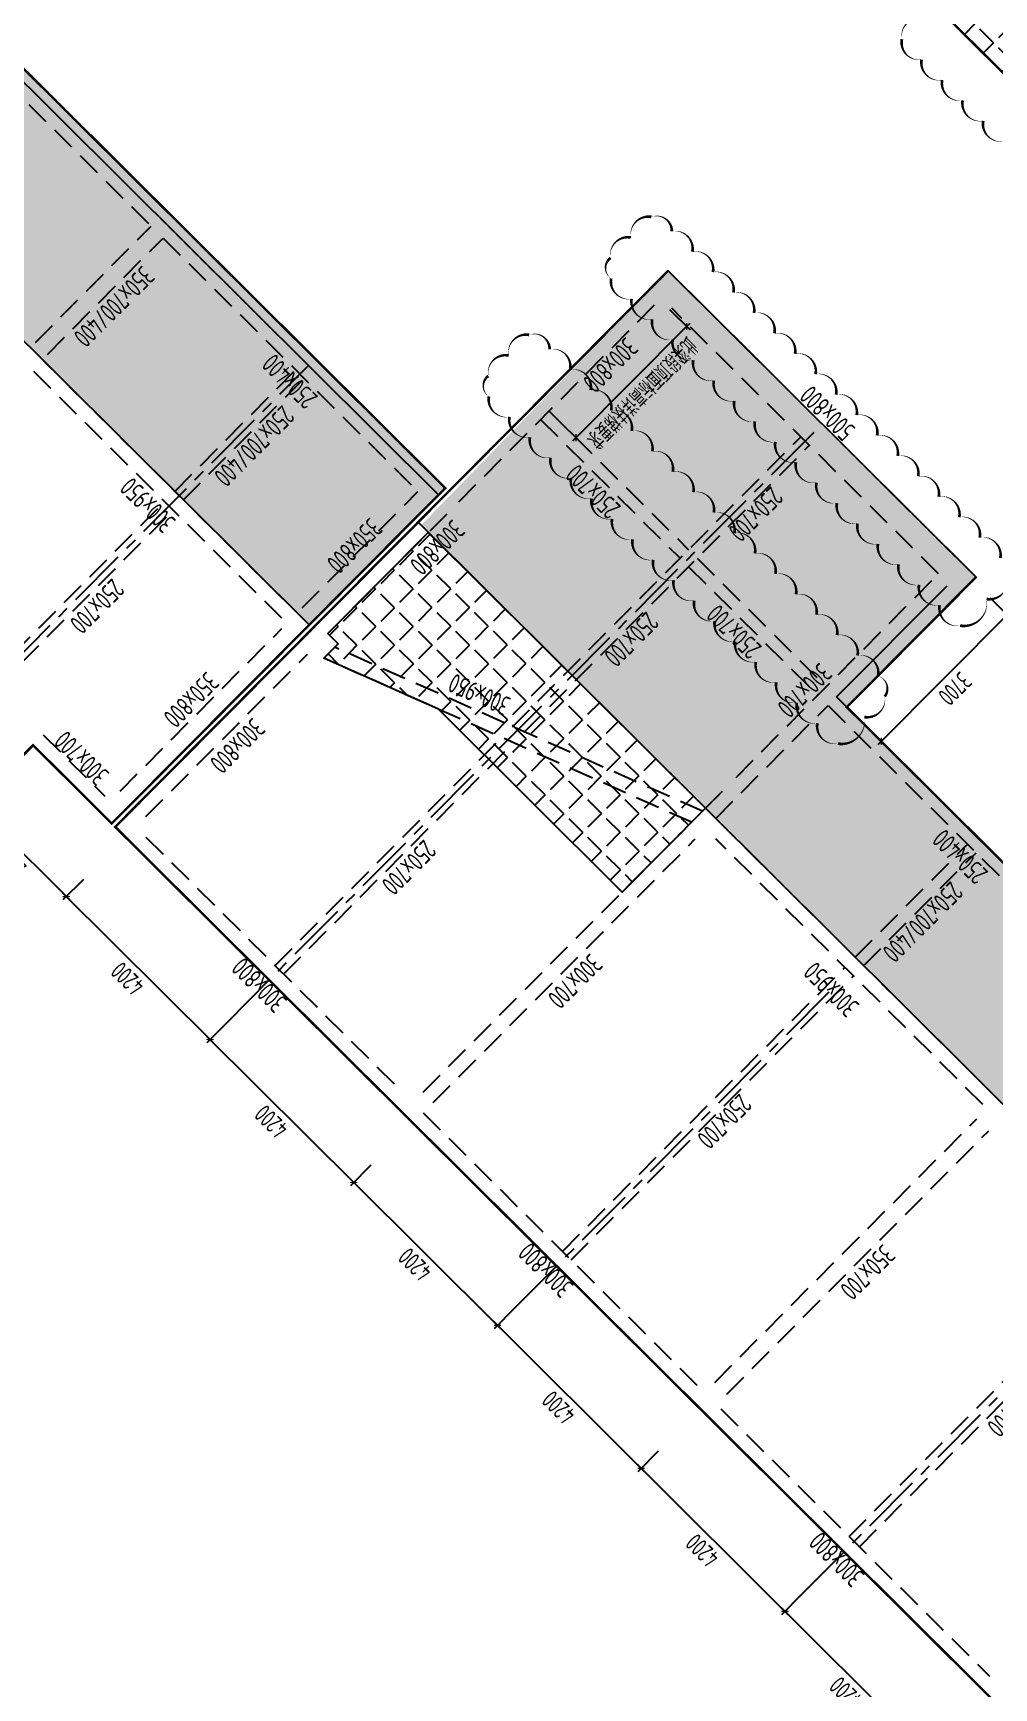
# Model space of a CAD drawing. Extents: x 517450926 to 520131079, y 3499134486 to 3500888201.
# Drawn here: x 518675683 to 518695594, y 3500102672 to 3500136957 of the extents above; entities that cross this region are included whole.
import ezdxf
from ezdxf.enums import TextEntityAlignment as Align

# ---------------------------------------------------------------- set-up
doc = ezdxf.new("R2010")
doc.units = 0
doc.header["$LTSCALE"] = 1000
doc.header["$MEASUREMENT"] = 0
doc.linetypes.add('CENTER', pattern=[2, 1.25, -0.25, 0.25, -0.25])
doc.linetypes.add('DASHED', pattern=[0.75, 0.5, -0.25])
doc.layers.get('0').update_dxf_attribs({"linetype": 'CONTINUOUS'})
doc.layers.get('Defpoints').update_dxf_attribs({"color": 2, "linetype": 'CONTINUOUS'})
doc.layers.add('0_修订云线', color=1, linetype='CONTINUOUS', plot=False)
for name, color, linetype in [('S_AXIS', 8, 'CENTER'), ('S_AXIS_DIMS', 3, 'CONTINUOUS'), ('S_BEAM', 4, 'DASHED'), ('S_BEAM_SECD_TEXT_HORZ', 9, 'CONTINUOUS'), ('S_BEAM_TEXT_HORZ', 7, 'CONTINUOUS'), ('S_BEAM_TEXT_VERT', 41, 'CONTINUOUS'), ('S_FLOR_ENHN', 91, 'DASHED'), ('S_PLAN_HACH', 254, 'CONTINUOUS')]:
    doc.layers.add(name, color=color, linetype=linetype)
doc.styles.add('TH-STYLE3', font='tssdeng.shx', dxfattribs={"width": 0.7, "bigfont": 'tssdchn.shx'})
doc.styles.add('样式 1', font='Tssdeng.shx', dxfattribs={"width": 0.7, "bigfont": 'Tssdchn.shx'})
doc.dimstyles.new('TSSD_100_100', dxfattribs={"dimtxt": 375, "dimasz": 100, "dimexe": 100, "dimexo": 0, "dimgap": 125, "dimtad": 1, "dimdec": 1, "dimdsep": 46, "dimtxsty": 'TH-STYLE3', "dimblk": 'ARCHTICK', "dimcen": -100, "dimdle": 100, "dimclrt": 7, "dimadec": 0, "dimazin": 0, "dimtfac": 1, "dimtdec": 1, "dimtix": 1, "dimtmove": 2, "dimatfit": 3, "dimldrblk": 'ARCHTICK', "dimfxl": 0, "dimtolj": 1, "dimtzin": 0, "dimarcsym": 0})
pattern_1 = [(135.1573, (518630193.4, 3500156019.2), (-387.8396, -389.975), [400, -150]), (225.1573, (518630193.4, 3500156019.2), (389.975, -387.8396), [400, -150])]

# ---------------------------------------------------------------- blocks, each defined once
blk = doc.blocks.new('_ArchTick')
at = {"color": 0, "const_width": 0.25}
blk.add_lwpolyline([(-0.53, -0.53), (0.53, 0.53)], dxfattribs=at)
blk = doc.blocks.new('*D77')
at = {"layer": 'Defpoints', "color": 0, "linetype": 'ByBlock', "transparency": 16777216}
for p in [(518691764, 3500104763), (518691262, 3500104259), (518694742, 3500101802)]:
    blk.add_point(p, dxfattribs=at)
at = {"layer": 'S_AXIS_DIMS', "color": 0, "linetype": 'ByBlock', "lineweight": -2, "transparency": 16777216}
for p, q in [((518691615, 3500104614), (518691192, 3500104188)), ((518694311, 3500101227), (518691191, 3500104330)), ((518694593, 3500101652), (518694170, 3500101226))]:
    blk.add_line(p, q, dxfattribs=at)
at = {"layer": 'S_AXIS_DIMS', "color": 0, "linetype": 'ByBlock', "lineweight": -2, "transparency": 16777216, "xscale": 100, "yscale": 100, "zscale": 100}
for p, rotation in [((518691262, 3500104259), 135.1572922653654), ((518694240, 3500101297), 315.1572922653654)]:
    blk.add_blockref('_ArchTick', p, dxfattribs=dict(at, rotation=rotation))
at = {"layer": 'S_AXIS_DIMS', "color": 7, "linetype": 'ByBlock', "transparency": 16777216, "insert": (518692531, 3500102557), "char_height": 375, "attachment_point": 5, "rotation": 135.1573, "style": 'TH-STYLE3'}
blk.add_mtext('\\A1;4200', dxfattribs=at)
blk = doc.blocks.new('*D78')
at = {"layer": 'Defpoints', "color": 0, "linetype": 'ByBlock', "transparency": 16777216}
for p in [(518688786, 3500107725), (518688284, 3500107221), (518691764, 3500104763)]:
    blk.add_point(p, dxfattribs=at)
at = {"layer": 'S_AXIS_DIMS', "color": 0, "linetype": 'ByBlock', "lineweight": -2, "transparency": 16777216}
for p, q in [((518688637, 3500107575), (518688214, 3500107150)), ((518691333, 3500104188), (518688213, 3500107291)), ((518691615, 3500104614), (518691192, 3500104188))]:
    blk.add_line(p, q, dxfattribs=at)
at = {"layer": 'S_AXIS_DIMS', "color": 0, "linetype": 'ByBlock', "lineweight": -2, "transparency": 16777216, "xscale": 100, "yscale": 100, "zscale": 100}
for p, rotation in [((518688284, 3500107221), 135.1572922653654), ((518691262, 3500104259), 315.1572922653654)]:
    blk.add_blockref('_ArchTick', p, dxfattribs=dict(at, rotation=rotation))
at = {"layer": 'S_AXIS_DIMS', "color": 7, "linetype": 'ByBlock', "transparency": 16777216, "insert": (518689553, 3500105518), "char_height": 375, "attachment_point": 5, "rotation": 135.1573, "style": 'TH-STYLE3'}
blk.add_mtext('\\A1;4200', dxfattribs=at)
blk = doc.blocks.new('*D79')
at = {"layer": 'Defpoints', "color": 0, "linetype": 'ByBlock', "transparency": 16777216}
for p in [(518685808, 3500110687), (518685306, 3500110182), (518688786, 3500107725)]:
    blk.add_point(p, dxfattribs=at)
at = {"layer": 'S_AXIS_DIMS', "color": 0, "linetype": 'ByBlock', "lineweight": -2, "transparency": 16777216}
for p, q in [((518685659, 3500110537), (518685236, 3500110111)), ((518688355, 3500107150), (518685235, 3500110253)), ((518688637, 3500107575), (518688214, 3500107150))]:
    blk.add_line(p, q, dxfattribs=at)
at = {"layer": 'S_AXIS_DIMS', "color": 0, "linetype": 'ByBlock', "lineweight": -2, "transparency": 16777216, "xscale": 100, "yscale": 100, "zscale": 100}
for p, rotation in [((518685306, 3500110182), 135.1572922653654), ((518688284, 3500107221), 315.1572922653654)]:
    blk.add_blockref('_ArchTick', p, dxfattribs=dict(at, rotation=rotation))
at = {"layer": 'S_AXIS_DIMS', "color": 7, "linetype": 'ByBlock', "transparency": 16777216, "insert": (518686575, 3500108480), "char_height": 375, "attachment_point": 5, "rotation": 135.1573, "style": 'TH-STYLE3'}
blk.add_mtext('\\A1;4200', dxfattribs=at)
blk = doc.blocks.new('*D80')
at = {"layer": 'Defpoints', "color": 0, "linetype": 'ByBlock', "transparency": 16777216}
for p in [(518682830, 3500113649), (518682328, 3500113144), (518685808, 3500110687)]:
    blk.add_point(p, dxfattribs=at)
at = {"layer": 'S_AXIS_DIMS', "color": 0, "linetype": 'ByBlock', "lineweight": -2, "transparency": 16777216}
for p, q in [((518682681, 3500113499), (518682258, 3500113073)), ((518685377, 3500110112), (518682257, 3500113215)), ((518685659, 3500110537), (518685236, 3500110111))]:
    blk.add_line(p, q, dxfattribs=at)
at = {"layer": 'S_AXIS_DIMS', "color": 0, "linetype": 'ByBlock', "lineweight": -2, "transparency": 16777216, "xscale": 100, "yscale": 100, "zscale": 100}
for p, rotation in [((518682328, 3500113144), 135.1572922653654), ((518685306, 3500110182), 315.1572922653654)]:
    blk.add_blockref('_ArchTick', p, dxfattribs=dict(at, rotation=rotation))
at = {"layer": 'S_AXIS_DIMS', "color": 7, "linetype": 'ByBlock', "transparency": 16777216, "insert": (518683597, 3500111442), "char_height": 375, "attachment_point": 5, "rotation": 135.1573, "style": 'TH-STYLE3'}
blk.add_mtext('\\A1;4200', dxfattribs=at)
blk = doc.blocks.new('*D81')
at = {"layer": 'Defpoints', "color": 0, "linetype": 'ByBlock', "transparency": 16777216}
for p in [(518679852, 3500116610), (518679350, 3500116106), (518682830, 3500113649)]:
    blk.add_point(p, dxfattribs=at)
at = {"layer": 'S_AXIS_DIMS', "color": 0, "linetype": 'ByBlock', "lineweight": -2, "transparency": 16777216}
for p, q in [((518679703, 3500116460), (518679280, 3500116035)), ((518682399, 3500113074), (518679279, 3500116176)), ((518682681, 3500113499), (518682258, 3500113073))]:
    blk.add_line(p, q, dxfattribs=at)
at = {"layer": 'S_AXIS_DIMS', "color": 0, "linetype": 'ByBlock', "lineweight": -2, "transparency": 16777216, "xscale": 100, "yscale": 100, "zscale": 100}
for p, rotation in [((518679350, 3500116106), 135.1572922653654), ((518682328, 3500113144), 315.1572922653654)]:
    blk.add_blockref('_ArchTick', p, dxfattribs=dict(at, rotation=rotation))
at = {"layer": 'S_AXIS_DIMS', "color": 7, "linetype": 'ByBlock', "transparency": 16777216, "insert": (518680619, 3500114403), "char_height": 375, "attachment_point": 5, "rotation": 135.1573, "style": 'TH-STYLE3'}
blk.add_mtext('\\A1;4200', dxfattribs=at)
blk = doc.blocks.new('*D82')
at = {"layer": 'Defpoints', "color": 0, "linetype": 'ByBlock', "transparency": 16777216}
for p in [(518676874, 3500119572), (518676372, 3500119067), (518679852, 3500116610)]:
    blk.add_point(p, dxfattribs=at)
at = {"layer": 'S_AXIS_DIMS', "color": 0, "linetype": 'ByBlock', "lineweight": -2, "transparency": 16777216}
for p, q in [((518676725, 3500119422), (518676302, 3500118997)), ((518679421, 3500116035), (518676301, 3500119138)), ((518679703, 3500116460), (518679280, 3500116035))]:
    blk.add_line(p, q, dxfattribs=at)
at = {"layer": 'S_AXIS_DIMS', "color": 0, "linetype": 'ByBlock', "lineweight": -2, "transparency": 16777216, "xscale": 100, "yscale": 100, "zscale": 100}
for p, rotation in [((518676372, 3500119067), 135.1572922653654), ((518679350, 3500116106), 315.1572922653654)]:
    blk.add_blockref('_ArchTick', p, dxfattribs=dict(at, rotation=rotation))
at = {"layer": 'S_AXIS_DIMS', "color": 7, "linetype": 'ByBlock', "transparency": 16777216, "insert": (518677641, 3500117365), "char_height": 375, "attachment_point": 5, "rotation": 135.1573, "style": 'TH-STYLE3'}
blk.add_mtext('\\A1;4200', dxfattribs=at)
blk = doc.blocks.new('*D83')
at = {"layer": 'Defpoints', "color": 0, "linetype": 'ByBlock', "transparency": 16777216}
for p in [(518674960, 3500121476), (518674458, 3500120971), (518676874, 3500119572)]:
    blk.add_point(p, dxfattribs=at)
at = {"layer": 'S_AXIS_DIMS', "color": 0, "linetype": 'ByBlock', "lineweight": -2, "transparency": 16777216}
for p, q in [((518674811, 3500121326), (518674387, 3500120900)), ((518676443, 3500118997), (518674387, 3500121042)), ((518676725, 3500119422), (518676302, 3500118997))]:
    blk.add_line(p, q, dxfattribs=at)
at = {"layer": 'S_AXIS_DIMS', "color": 0, "linetype": 'ByBlock', "lineweight": -2, "transparency": 16777216, "xscale": 100, "yscale": 100, "zscale": 100}
for p, rotation in [((518674458, 3500120971), 135.1572922653654), ((518676372, 3500119067), 315.1572922653654)]:
    blk.add_blockref('_ArchTick', p, dxfattribs=dict(at, rotation=rotation))
at = {"layer": 'S_AXIS_DIMS', "color": 7, "linetype": 'ByBlock', "transparency": 16777216, "insert": (518675195, 3500119798), "char_height": 375, "attachment_point": 5, "rotation": 135.1573, "style": 'TH-STYLE3'}
blk.add_mtext('\\A1;2700', dxfattribs=at)
blk = doc.blocks.new('*D258')
at = {"layer": 'Defpoints', "color": 0, "transparency": 16777216}
for p in [(518695154, 3500125615), (518692545, 3500122992), (518693260, 3500122281)]:
    blk.add_point(p, dxfattribs=at)
at = {"layer": 'S_AXIS_DIMS', "color": 0, "lineweight": -2, "transparency": 16777216}
for p, q in [((518695515, 3500125257), (518695940, 3500124834)), ((518695940, 3500124975), (518693189, 3500122210)), ((518692905, 3500122633), (518693331, 3500122210))]:
    blk.add_line(p, q, dxfattribs=at)
at = {"layer": 'S_AXIS_DIMS', "color": 0, "lineweight": -2, "transparency": 16777216, "xscale": 100, "yscale": 100, "zscale": 100}
for p, rotation in [((518695869, 3500124904), 45.15729226536535), ((518693260, 3500122281), 225.1572922653654)]:
    blk.add_blockref('_ArchTick', p, dxfattribs=dict(at, rotation=rotation))
at = {"layer": 'S_AXIS_DIMS', "color": 7, "transparency": 16777216, "insert": (518694786, 3500123372), "char_height": 375, "attachment_point": 5, "rotation": 225.1573, "style": 'TH-STYLE3'}
blk.add_mtext('\\A1;3700', dxfattribs=at)
blk = doc.blocks.new('*D267')
at = {"layer": 'Defpoints', "color": 0, "transparency": 16777216}
for p in [(518669878, 3500184742), (518719672, 3500134322), (518720742, 3500133901), (518715548, 3500127828), (518751217, 3500103849)]:
    blk.add_point(p, dxfattribs=at)
at = {"layer": 'S_AXIS_DIMS', "color": 0, "lineweight": -2, "transparency": 16777216}
blk.add_arc((518720860, 3500134039), 1222, 135.1573, 229.4593, dxfattribs=at)
at = {"layer": 'S_AXIS_DIMS', "color": 0, "lineweight": -2, "transparency": 16777216, "xscale": 100, "yscale": 100, "zscale": 100}
for p, rotation in [((518719994, 3500134901), 45.15729226451204), ((518720066, 3500133111), 319.4592519570663)]:
    blk.add_blockref('_ArchTick', p, dxfattribs=dict(at, rotation=rotation))
at = {"layer": 'S_AXIS_DIMS', "color": 7, "transparency": 16777216, "insert": (518719327, 3500133977), "char_height": 375, "attachment_point": 5, "rotation": 92.3083, "style": 'TH-STYLE3'}
blk.add_mtext('\\A1;94°', dxfattribs=at)
blk = doc.blocks.new('*D269')
at = {"layer": 'Defpoints', "color": 0, "transparency": 16777216}
for p in [(518669878, 3500184742), (518695991, 3500158014), (518696924, 3500157601, 0), (518691015, 3500152120, 0), (518751217, 3500103849)]:
    blk.add_point(p, dxfattribs=at)
at = {"layer": 'S_AXIS_DIMS', "color": 0, "lineweight": -2, "transparency": 16777216}
blk.add_arc((518697051, 3500157718), 1100, 135.1573, 222.8453, dxfattribs=at)
at = {"layer": 'S_AXIS_DIMS', "color": 0, "lineweight": -2, "transparency": 16777216, "xscale": 100, "yscale": 100, "zscale": 100}
for p, rotation in [((518696271, 3500158494), 45.15729226459322), ((518696244, 3500156970), 312.8453472691643)]:
    blk.add_blockref('_ArchTick', p, dxfattribs=dict(at, rotation=rotation))
at = {"layer": 'S_AXIS_DIMS', "color": 7, "transparency": 16777216, "insert": (518695638, 3500157743), "char_height": 375, "attachment_point": 5, "rotation": 89.0013, "style": 'TH-STYLE3'}
blk.add_mtext('\\A1;88°', dxfattribs=at)
blk = doc.blocks.new('*D398')
at = {"layer": 'Defpoints', "color": 0, "transparency": 16777216}
for p in [(518688668, 3500131431), (518689225, 3500130877), (518686376, 3500129127)]:
    blk.add_point(p, dxfattribs=at)
at = {"layer": 'S_AXIS_DIMS', "color": 0, "lineweight": -2, "transparency": 16777216}
for p, q in [((518688871, 3500131230), (518689296, 3500130807)), ((518686933, 3500128573), (518689225, 3500130877)), ((518689225, 3500130877), (518689296, 3500130948)), ((518686579, 3500128925), (518687004, 3500128502)), ((518686933, 3500128573), (518686863, 3500128502))]:
    blk.add_line(p, q, dxfattribs=at)
at = {"layer": 'S_AXIS_DIMS', "color": 0, "lineweight": -2, "transparency": 16777216, "xscale": 100, "yscale": 100, "zscale": 100}
for p, rotation in [((518689225, 3500130877), 225.1572922659514), ((518686933, 3500128573), 45.15729226595135)]:
    blk.add_blockref('_ArchTick', p, dxfattribs=dict(at, rotation=rotation))
at = {"layer": 'S_AXIS_DIMS', "color": 7, "transparency": 16777216, "insert": (518688301, 3500129504), "char_height": 375, "attachment_point": 5, "rotation": 225.1573, "style": 'TH-STYLE3'}
blk.add_mtext('\\A1;此梁段顶面标高详扶梯要求', dxfattribs=at)

msp = doc.modelspace()

# ---------------------------------------------------------------- hatches: boundary and pattern name
at = {"layer": 'S_PLAN_HACH', "transparency": 33554559}
h = msp.add_hatch(dxfattribs=at)
h.set_pattern_fill('ANGLE', color=256, scale=2000)
h.set_pattern_definition(pattern_1)
h.paths.add_polyline_path([(518681403.4221, 3500124693.4206), (518684224.0737, 3500127529.6019), (518633793.2259, 3500177684.3146), (518630972.5743, 3500174848.1334)])
h = msp.add_hatch(dxfattribs=at)
h.set_pattern_fill('ANGLE', color=256, scale=2000)
h.set_pattern_definition(pattern_1)
h.paths.add_polyline_path([(518694733.5167, 3500137175.1335), (518700476.7838, 3500131463.3139), (518714738.7119, 3500145803.7634), (518708995.4449, 3500151515.5831)])
h = msp.add_hatch(dxfattribs=at)
h.set_pattern_fill('ANGLE', color=256, scale=2000)
h.set_pattern_definition(pattern_1)
h.paths.add_polyline_path([(518719756.4104, 3500090922.5108), (518720969.2906, 3500092142.0687), (518720360.9297, 3500092747.0985), (518722550.4606, 3500094948.6842), (518716842.6458, 3500100625.2457), (518715943.5631, 3500099721.213), (518692545.0679, 3500122991.5894), (518695224.6869, 3500125685.9616), (518688843.2791, 3500132032.4279), (518683722.7743, 3500126758.8441), (518689678.7549, 3500120835.4756), (518689616.3123, 3500120897.5763)])
h = msp.add_hatch(dxfattribs=at)
h.set_pattern_fill('ANGLE', color=256, scale=2000)
h.set_pattern_definition(pattern_1)
h.paths.add_polyline_path([(518689616.3123, 3500120897.5763), (518687888.6631, 3500119160.4152), (518684080.5146, 3500122947.7122), (518681707.6133, 3500124006.6082), (518682005.5283, 3500124306.1634), (518681792.8147, 3500124517.7123), (518683873.0453, 3500126609.3959)])

# ---------------------------------------------------------------- linework, layer by layer
at = {"layer": '0_修订云线'}
for points in [[(518695796.2798, 3500134715.2425, 0, 60, -0.52056705), (518695370.8526, 3500135138.3402, 0, 60, -0.52056705), (518694945.4254, 3500135561.438, 0, 60, -0.52056705), (518694519.9982, 3500135984.5357, 0, 60, -0.52056705), (518694094.5711, 3500136407.6335, 0, 60, -0.52056705), (518693685.8766, 3500136830.7772, 0, 60, -0.52056705), (518694108.9743, 3500137256.2044, 0, 60, -0.52056705)], [(518695864.6089, 3500125657.4108, 0, 60, -0.52056705), (518695441.5112, 3500125231.9836, 0, 60, -0.52056705), (518694893.2957, 3500124680.7498, 0, 60, -0.52056705), (518694467.8685, 3500125103.8476, 0, 60, -0.52056705), (518694042.4413, 3500125526.9453, 0, 60, -0.52056705), (518693617.0141, 3500125950.0431, 0, 60, -0.52056705), (518693191.5869, 3500126373.1408, 0, 60, -0.52056705), (518692766.1597, 3500126796.2386, 0, 60, -0.52056705), (518692340.7325, 3500127219.3363, 0, 60, -0.52056705), (518691915.3054, 3500127642.4341, 0, 60, -0.52056705), (518691489.8782, 3500128065.5318, 0, 60, -0.52056705), (518691064.451, 3500128488.6296, 0, 60, -0.52056705), (518690639.0238, 3500128911.7274, 0, 60, -0.52056705), (518690213.5966, 3500129334.8251, 0, 60, -0.52056705), (518689788.1694, 3500129757.9229, 0, 60, -0.52056705), (518689362.7422, 3500130181.0206, 0, 60, -0.52056705), (518688937.315, 3500130604.1184, 0, 60, -0.52056705), (518688511.8879, 3500131027.2161, 0, 60, -0.52056705), (518688086.4607, 3500131450.3139, 0, 60, -0.52056705), (518687661.0335, 3500131873.4116, 0, 60, -0.52056705), (518687649.1784, 3500132297.6447, 0, 60, -0.52056705), (518688072.2762, 3500132723.0719, 0, 60, -0.52056705), (518688495.3739, 3500133148.4991, 0, 60, -0.52056705), (518688920.4567, 3500132850.8635, 0, 60, -0.52056705), (518689345.8839, 3500132427.7658, 0, 60, -0.52056705), (518689771.3111, 3500132004.668, 0, 60, -0.52056705), (518690196.7382, 3500131581.5703, 0, 60, -0.52056705), (518690622.1654, 3500131158.4725, 0, 60, -0.52056705), (518691047.5926, 3500130735.3748, 0, 60, -0.52056705), (518691473.0198, 3500130312.277, 0, 60, -0.52056705), (518691898.447, 3500129889.1793, 0, 60, -0.52056705), (518692323.8742, 3500129466.0815, 0, 60, -0.52056705), (518692749.3014, 3500129042.9838, 0, 60, -0.52056705), (518693174.7286, 3500128619.886, 0, 60, -0.52056705), (518693600.1557, 3500128196.7883, 0, 60, -0.52056705), (518694025.5829, 3500127773.6905, 0, 60, -0.52056705), (518694451.0101, 3500127350.5928, 0, 60, -0.52056705), (518694876.4373, 3500126927.495, 0, 60, -0.52056705), (518695301.8645, 3500126504.3972, 0, 60, -0.52056705), (518695727.2917, 3500126081.2995, 0, 60, -0.52056705)]]:
    msp.add_lwpolyline(points, format="xyseb", dxfattribs=at)
msp.add_lwpolyline([(518692360.3264, 3500122236.3845, 0, 60, -0.52056705), (518691934.8992, 3500122659.4823, 0, 60, -0.52056705), (518691509.472, 3500123082.58, 0, 60, -0.52056705), (518691084.0448, 3500123505.6778, 0, 60, -0.52056705), (518690658.6176, 3500123928.7755, 0, 60, -0.52056705), (518690233.1904, 3500124351.8733, 0, 60, -0.52056705), (518689807.7632, 3500124774.9711, 0, 60, -0.52056705), (518689382.336, 3500125198.0688, 0, 60, -0.52056705), (518688956.9089, 3500125621.1666, 0, 60, -0.52056705), (518688531.4817, 3500126044.2643, 0, 60, -0.52056705), (518688106.0545, 3500126467.3621, 0, 60, -0.52056705), (518687680.6273, 3500126890.4598, 0, 60, -0.52056705), (518687255.2001, 3500127313.5576, 0, 60, -0.52056705), (518686829.7729, 3500127736.6553, 0, 60, -0.52056705), (518686404.3457, 3500128159.7531, 0, 60, -0.52056705), (518685978.9185, 3500128582.8508, 0, 60, -0.52056705), (518685553.4914, 3500129005.9486, 0, 60, -0.52056705), (518685128.0642, 3500129429.0463, 0, 60, -0.52056705), (518685116.2091, 3500129853.2795, 0, 60, -0.52056705), (518685539.3069, 3500130278.7066, 0, 60, -0.52056705), (518685962.4046, 3500130704.1338, 0, 60, -0.52056705), (518686387.4874, 3500130406.4983, 0, 60, -0.52056705), (518686812.9146, 3500129983.4005, 0, 60, -0.52056705), (518687238.3417, 3500129560.3027, 0, 60, -0.52056705), (518687663.7689, 3500129137.205, 0, 60, -0.52056705), (518688089.1961, 3500128714.1072, 0, 60, -0.52056705), (518688514.6233, 3500128291.0095, 0, 60, -0.52056705), (518688940.0505, 3500127867.9117, 0, 60, -0.52056705), (518689365.4777, 3500127444.814, 0, 60, -0.52056705), (518689790.9049, 3500127021.7162, 0, 60, -0.52056705), (518690216.3321, 3500126598.6185, 0, 60, -0.52056705), (518690641.7592, 3500126175.5207, 0, 60, -0.52056705), (518691067.1864, 3500125752.423, 0, 60, -0.52056705), (518691492.6136, 3500125329.3252, 0, 60, -0.52056705), (518691918.0408, 3500124906.2275, 0, 60, -0.52056705), (518692343.468, 3500124483.1297, 0, 60, -0.52056705), (518692768.8952, 3500124060.032, 0, 60, -0.52056705), (518693194.3224, 3500123636.9342, 0, 60, -0.52056705), (518693331.6396, 3500123213.0455, 0, 60, -0.52056705), (518692908.5418, 3500122787.6183, 0, 60, -0.52056705)], format="xyseb", close=True, dxfattribs=at)
at = {"layer": 'S_AXIS'}
for p, q in [((518673746.9607, 3500122383.6309), (518681388.669, 3500130067.4119)), ((518679702.9413, 3500116460.2624), (518691963.4667, 3500128788.2902)), ((518685658.9219, 3500110536.8939), (518692290.8803, 3500117205.3656)), ((518691614.9025, 3500104613.5253), (518698551.4479, 3500111588.261))]:
    msp.add_line(p, q, dxfattribs=at)
at = {"layer": 'S_BEAM', "linetype": 'Continuous'}
for p, q in [((518642887.5085, 3500168357.7585), (518684083.0412, 3500127387.7928)), ((518688493.9179, 3500143380.5672), (518709977.9909, 3500122014.1307)), ((518681580.1011, 3500124729.2612), (518688455.4395, 3500131642.4529)), ((518694799.2598, 3500126109.0593), (518689268.7063, 3500131609.3301)), ((518681509.1965, 3500124799.7774), (518684083.0412, 3500127387.7928)), ((518692332.3543, 3500123203.1383), (518694624.1337, 3500125507.5355)), ((518677736.5749, 3500121006.385), (518681086.0988, 3500124374.3503)), ((518677807.4794, 3500120935.8687), (518681157.0033, 3500124303.834)), ((518692332.3543, 3500123203.1383), (518716049.9199, 3500099615.4386)), ((518675682.6754, 3500122202.83), (518676958.9545, 3500120933.5393)), ((518677809.807, 3500120087.3419), (518683198.5513, 3500114728.1037)), ((518683553.074, 3500114375.5222), (518689331.7933, 3500108628.4444)), ((518689686.3159, 3500108275.863), (518695287.7739, 3500102705.0759))]:
    msp.add_line(p, q, dxfattribs=at)
at = {"layer": 'S_BEAM'}
for p, q in [((518672402.4952, 3500138651.7949), (518678110.305, 3500132975.2384)), ((518675730.4772, 3500130546.8552), (518678128.0312, 3500132957.6093)), ((518675978.6431, 3500130300.0482), (518678376.197, 3500132710.8022)), ((518678376.197, 3500132710.8022), (518683658.5846, 3500127457.3385)), ((518684507.6919, 3500127247.5367), (518688668.1531, 3500131430.9041)), ((518694446.6783, 3500125754.5367), (518688916.1249, 3500131254.8075)), ((518681048.8994, 3500125046.0021), (518675872.8686, 3500130193.6914)), ((518680837.3505, 3500124833.2885), (518675661.3198, 3500129980.9778)), ((518678620.4192, 3500127461.1851), (518681123.7476, 3500129978.2959)), ((518678797.6806, 3500127284.8944), (518681301.0089, 3500129802.0052)), ((518686200.0829, 3500128949.2455), (518689089.4426, 3500126075.7066)), ((518686376.3736, 3500129126.5068), (518689265.7333, 3500126252.9679)), ((518685614.7359, 3500122581.8693), (518691592.7709, 3500128592.8174)), ((518685858.9431, 3500122472.893), (518691770.0322, 3500128416.5267)), ((518681261.0307, 3500125046.5845), (518683658.5846, 3500127457.3385)), ((518674742.0231, 3500123561.4359), (518678408.8704, 3500127248.4715)), ((518674919.2845, 3500123385.1451), (518678586.1317, 3500127072.1808)), ((518681792.8147, 3500124517.7123), (518684331.4012, 3500127070.2754)), ((518689442.9946, 3500126076.6772), (518692119.6407, 3500123414.6871)), ((518689266.7039, 3500125899.4158), (518691943.3499, 3500123237.4258)), ((518690250.9589, 3500121535.7171), (518694411.4202, 3500125719.0844)), ((518677488.409, 3500121253.192), (518680837.9329, 3500124621.1573)), ((518678020.193, 3500120724.3198), (518681369.7169, 3500124092.2851)), ((518689326.8771, 3500120606.5476), (518681707.6133, 3500124006.6082)), ((518689553.166, 3500120834.0823), (518681933.9021, 3500124234.143)), ((518689829.0259, 3500120686.0274), (518692156.0635, 3500123025.8769)), ((518692156.0635, 3500123025.8769), (518697987.9612, 3500117225.9119)), ((518675894.2243, 3500122415.5436), (518677170.5033, 3500121146.2529)), ((518680698.0038, 3500117638.0673), (518685388.447, 3500122354.3346)), ((518680875.2651, 3500117461.7766), (518685632.6542, 3500122245.3583)), ((518689616.3123, 3500120897.5763), (518690074.6682, 3500121358.4557)), ((518678021.3559, 3500120300.0555), (518683339.1957, 3500115011.3336)), ((518683763.4581, 3500115012.4983), (518689193.2145, 3500120472.1491)), ((518683976.1717, 3500114800.9494), (518689405.9281, 3500120260.6002)), ((518695360.744, 3500114761.4941), (518689830.1906, 3500120261.7649)), ((518695572.2929, 3500114974.2077), (518690041.7395, 3500120474.4785)), ((518692718.3855, 3500117812.4885), (518695045.4232, 3500120152.338)), ((518692895.6468, 3500117636.1978), (518695222.6845, 3500119976.0473)), ((518686653.9825, 3500111714.6969), (518692506.8366, 3500117599.7749)), ((518686831.2438, 3500111538.4062), (518692684.098, 3500117423.4842)), ((518683764.6229, 3500114588.2358), (518689507.8899, 3500108876.4162)), ((518689808.0694, 3500109000.9844), (518695237.8258, 3500114460.6352)), ((518690056.2353, 3500108754.1774), (518695485.9917, 3500114213.8282)), ((518692592.237, 3500105808.9575), (518698445.0911, 3500111694.0355)), ((518692804.9506, 3500105597.4086), (518698657.8047, 3500111482.4866)), ((518689933.3171, 3500108453.3184), (518695499.3228, 3500102917.7895))]:
    msp.add_line(p, q, dxfattribs=at)
at = {"layer": 'S_FLOR_ENHN', "linetype": 'ByBlock', "const_width": 50}
for points in [[(518727492.3888, 3500104243.0626), (518739156.1842, 3500092643.1326), (518745961.0064, 3500099485.4198), (518745145.9569, 3500100296.7117), (518756886.5669, 3500112101.9616), (518724908.6234, 3500143904.8094), (518725649.0444, 3500144649.307), (518718629.4959, 3500151630.4199), (518713781.5008, 3500146755.7334), (518709137.254, 3500151374.5505), (518713808.9584, 3500156071.9757), (518677754.0043, 3500191929.5103), (518669990.1605, 3500184122.9214), (518661608.9242, 3500168566.9861), (518675983.547, 3500154271.0719), (518677393.8728, 3500155689.1625), (518688454.9796, 3500144688.621), (518687820.3249, 3500144050.472), (518709977.9909, 3500122014.1307), (518710612.6456, 3500122652.2796), (518724758.0997, 3500108584.2793), (518724758.0997, 3500108584.2794), (518728303.3262, 3500105058.4648)], [(518644094.7043, 3500153617.8407), (518622894.2494, 3500174702.212), (518629804.8461, 3500181650.8561), (518684224.0737, 3500127529.6019), (518677313.4771, 3500120580.9578), (518675682.6589, 3500122202.8084), (518669759.3044, 3500116246.8519), (518638171.3357, 3500147661.8601), (518644094.7225, 3500153617.8226)], [(518720246.0633, 3500097240.4637), (518722550.4606, 3500094948.6842), (518720360.9297, 3500092747.0985), (518720969.2906, 3500092142.0687), (518719897.443, 3500091064.3199), (518723153.379, 3500087826.2117), (518711306.642, 3500075914.2505), (518695920.3587, 3500091216.2859), (518701350.1113, 3500096675.9329), (518677384.3798, 3500120510.4397), (518688843.2791, 3500132032.4279)], [(518695224.6869, 3500125685.9616), (518692545.0679, 3500122991.5894), (518715943.5631, 3500099721.213), (518716490.1006, 3500100270.7595)]]:
    msp.add_lwpolyline(points, dxfattribs=at)
at = {"layer": 'S_PLAN_HACH', "transparency": 33554559}
for points in [[(518681403.4221, 3500124693.4206), (518684224.0737, 3500127529.6019), (518633793.2259, 3500177684.3146), (518630972.5743, 3500174848.1334)], [(518694733.5167, 3500137175.1335), (518700476.7838, 3500131463.3139), (518714738.7119, 3500145803.7634), (518708995.4449, 3500151515.5831)], [(518719756.4104, 3500090922.5108), (518720969.2906, 3500092142.0687), (518720360.9297, 3500092747.0985), (518722550.4606, 3500094948.6842), (518716842.6458, 3500100625.2457), (518715943.5631, 3500099721.213), (518692545.0679, 3500122991.5894), (518695224.6869, 3500125685.9616), (518688843.2791, 3500132032.4279), (518683660.3317, 3500126820.9448), (518689616.3123, 3500120897.5763), (518689616.3123, 3500120897.5763)], [(518689616.3123, 3500120897.5763), (518687888.6631, 3500119160.4152), (518684080.5146, 3500122947.7122), (518681707.6133, 3500124006.6082), (518682005.5283, 3500124306.1634), (518681792.8147, 3500124517.7123), (518683873.0453, 3500126609.3959)]]:
    msp.add_lwpolyline(points, close=True, dxfattribs=at)

# ---------------------------------------------------------------- texts
at = {"layer": 'S_BEAM_SECD_TEXT_HORZ', "linetype": 'Continuous', "width": 0.7}
for s, rotation, style, p in [('250x400', 135.15728815, 'TH-STYLE3', (518681141.0195, 3500129881.3)), ('250x700/400', 225.15729781, '样式 1', (518680126.0447, 3500128537.6796)), ('250x700', 135.15728815, 'TH-STYLE3', (518687426.1679, 3500127597.0037)), ('250x700', 225.15729781, '样式 1', (518690519.8505, 3500127126.6781, 0)), ('250x700', 225.15729781, '样式 1', (518676868.8449, 3500125218.9325)), ('250x700', 135.15728815, 'TH-STYLE3', (518690345.4128, 3500124693.7431)), ('250x700', 225.15729781, '样式 1', (518687941.5847, 3500124534.2173)), ('250x700', 225.15729781, '样式 1', (518683330.9337, 3500119807.3541)), ('250x400', 135.15728815, 'TH-STYLE3', (518695032.1675, 3500120032.6509)), ('250x700/400', 225.15729781, '样式 1', (518693979.1838, 3500118678.2691)), ('250x700', 225.15729781, '样式 1', (518689869.5283, 3500114545.9873)), ('300x700', 225.15729781, '样式 1', (518695876.328, 3500108572.078))]:
    msp.add_text(s, height=400, rotation=rotation, dxfattribs=dict(at, style=style)).set_placement(p, align=Align.CENTER)
at = {"layer": 'S_BEAM_TEXT_HORZ', "linetype": 'Continuous', "style": '样式 1', "width": 0.7}
msp.add_text('500x800', height=400, rotation=135.15728815, dxfattribs=at).set_placement((518692748.1662, 3500128760.7796))
at = {"layer": 'S_BEAM_TEXT_HORZ', "linetype": 'Continuous', "width": 0.7}
for s, rotation, style, p in [('300x950', 135.15728815, 'TH-STYLE3', (518678196.5413, 3500127318.5958)), ('300x950', 155.95138377, '样式 1', (518685008.3634, 3500123437.6544)), ('300x700', 135.15728815, 'TH-STYLE3', (518676826.4164, 3500122076.5697)), ('300x800', 135.15728815, '样式 1', (518680507.9932, 3500117376.1062)), ('300x950', 135.15728815, '样式 1', (518692363.191, 3500117285.145)), ('300x800', 135.15728815, '样式 1', (518686446.2477, 3500111470.3667)), ('300x800', 135.15728815, '样式 1', (518692473.1328, 3500105476.4819))]:
    msp.add_text(s, height=400, rotation=rotation, dxfattribs=dict(at, style=style)).set_placement(p, align=Align.CENTER)
at = {"layer": 'S_BEAM_TEXT_VERT', "linetype": 'Continuous', "style": '样式 1', "width": 0.7}
for s, p in [('350x700/400', (518677218.9556, 3500131428.8505)), ('300x800', (518687506.6134, 3500130215.559)), ('350x800', (518678816.482, 3500123281.9596)), ('300x700', (518691529.6165, 3500123476.0556)), ('300x800', (518679775.931, 3500122327.7698)), ('300x700', (518686772.026, 3500117450.2422)), ('350x700', (518692834.3635, 3500111421.0992))]:
    msp.add_text(s, height=400, rotation=225.15729781, dxfattribs=at).set_placement(p, align=Align.CENTER)
for s, p in [('350x800', (518682116.2712, 3500126557.9804)), ('300x800', (518683833.0248, 3500126521.7446))]:
    msp.add_text(s, height=400, rotation=225.15729781, dxfattribs=at).set_placement(p, align=Align.BOTTOM_CENTER)

# ---------------------------------------------------------------- dimensions: what is measured, and where the dimension line sits
at = {"layer": 'S_AXIS_DIMS'}
for base, line2, picture, middle in [((518719671.8957, 3500134322.4546), ((518715547.7948, 3500127828.1347), (518720741.8175, 3500133900.8033)), '*D267', (518719327.3411, 3500133977.3902)), ((518695991.0166, 3500158014.2915), ((518691015.4533, 3500152120.3731, -0.0337), (518696924.317, 3500157600.734, 0)), '*D269', (518695638.1241, 3500157742.7359))]:
    dim = msp.add_angular_dim_2l(base=base, line1=((518751216.9937, 3500103848.5721), (518669878.1449, 3500184742.0486)), line2=line2, dimstyle='TSSD_100_100', dxfattribs=at)
    dim.commit()
    dim.dimension.update_dxf_attribs({"geometry": picture, "text_midpoint": middle})
dim = msp.add_linear_dim(base=(518689225.0653, 3500130877.0412), p1=(518686376.3736, 3500129126.5068), p2=(518688668.1531, 3500131430.9041), angle=225.15729227, text='此梁段顶面标高详扶梯要求', dimstyle='TSSD_100_100', dxfattribs=at)
dim.commit()
dim.dimension.update_dxf_attribs({"geometry": '*D398', "text_midpoint": (518688300.7522, 3500129504.4792)})
dim = msp.add_linear_dim(base=(518693259.9398, 3500122280.6317), p1=(518695154.1707, 3500125615.057), p2=(518692545.0681, 3500122991.5891), angle=225.15729227, dimstyle='TSSD_100_100', dxfattribs=at)
dim.commit()
dim.dimension.update_dxf_attribs({"geometry": '*D258', "text_midpoint": (518694786.0679, 3500123372.0021)})
at = {"layer": 'S_AXIS_DIMS', "linetype": 'ByBlock'}
for base, p1, p2, picture, middle in [((518674457.9516, 3500120971.3595), (518676874.0575, 3500119571.8741), (518674959.6387, 3500121475.8088), '*D83', (518675194.7971, 3500119797.8151)), ((518676372.3695, 3500119067.424), (518679852.0478, 3500116610.1899), (518676874.0575, 3500119571.8741), '*D82', (518677641.0013, 3500117365.0052)), ((518679350.3598, 3500116105.7397), (518682830.0381, 3500113648.5056), (518679852.0478, 3500116610.1899), '*D81', (518680618.9916, 3500114403.3209)), ((518682328.3501, 3500113144.0555), (518685808.0284, 3500110686.8213), (518682830.0381, 3500113648.5056), '*D80', (518683596.9819, 3500111441.6367)), ((518685306.3404, 3500110182.3712), (518688786.0188, 3500107725.137), (518685808.0284, 3500110686.8213), '*D79', (518686574.9722, 3500108479.9524)), ((518688284.3308, 3500107220.6869), (518691764.0091, 3500104763.4528), (518688786.0188, 3500107725.137), '*D78', (518689552.9625, 3500105518.2681)), ((518691262.3211, 3500104259.0027), (518694741.9994, 3500101801.7685), (518691764.0091, 3500104763.4528), '*D77', (518692530.9528, 3500102556.5839))]:
    dim = msp.add_linear_dim(base=base, p1=p1, p2=p2, angle=135.15729227, dimstyle='TSSD_100_100', dxfattribs=at)
    dim.commit()
    dim.dimension.update_dxf_attribs({"geometry": picture, "text_midpoint": middle})

doc.saveas('drawing.dxf')
